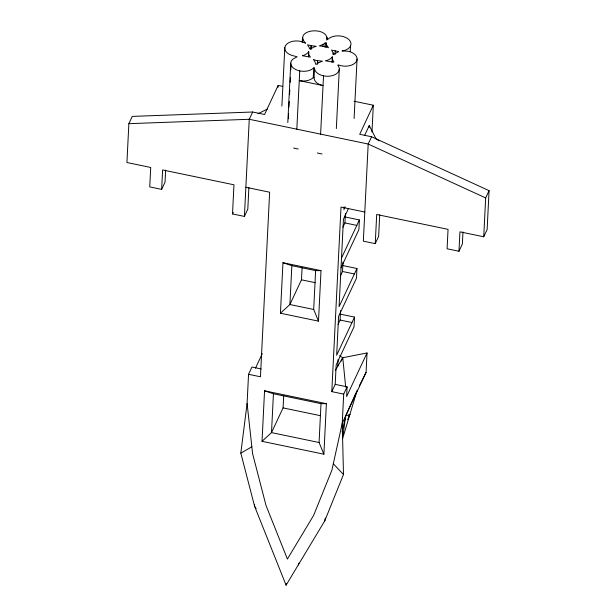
<?xml version="1.0" encoding="UTF-8"?>
<svg xmlns="http://www.w3.org/2000/svg" width="616" height="616" viewBox="0 0 616 616"><rect width="100%" height="100%" fill="white"/><g stroke="black" fill="none" stroke-linecap="round" stroke-linejoin="round"><path stroke-width="0.92" d="M308.655 52.144L308.639 54.146L310.395 57.142L302.34 55.717A12.382 7.661 2.9 0 0 308.747 51.59L308.485 56.888M333.187 52.961L333.179 53.962L334.095 54.231L338.7 51.613L331.554 50.104L333.187 52.961L333.094 54.724M254.624 504.342L254.577 506.244L286.094 585.2L324.763 520.851L343.489 474.497L342.242 423.246L343.697 394.109L347.101 386.84L335.204 384.361L331.801 391.63L343.697 394.109M282.736 86.379L278.163 85.424L264.549 114.491L252.66 112.012L132.271 116.401L128.867 123.67L126.927 162.524L150.712 167.475L149.742 186.894L161.638 189.374L165.042 182.105L165.642 170.078M161.638 189.374L162.609 169.947L233.965 184.8L232.517 213.937L244.406 216.416L247.809 209.147L248.887 187.526M244.406 216.416L249.257 119.281L252.66 112.012M256.133 508.647L254.577 506.244L240.817 453.13L247.093 403.442L248.548 374.305L251.952 367.036L261.099 368.938M278.07 87.333L278.163 85.424M262.031 441.318L264.549 390.806L326.395 403.68L323.877 454.185L262.031 441.318L271.502 432.609L283.075 407.908L283.683 395.588M281.882 106.067L284.8 47.547L285.508 45.615A12.382 7.661 2.9 0 1 298.213 41.002L301.37 41.534L305.575 43.228C292.985 29.799 326.842 25.502 327.181 39.27L327.981 39.262A12.382 7.661 2.9 0 1 347.478 38.454A12.382 7.661 2.9 0 1 344.629 50.404L342.042 50.959L348.102 51.236A12.382 7.661 2.9 0 1 356.048 61.908A12.382 7.661 2.9 0 1 338.33 64.88L337.745 65.196A12.382 7.661 2.9 0 1 329.922 76.114A12.382 7.661 2.9 0 1 314.553 68.076L313.744 67.906A12.382 7.661 2.9 0 1 298.213 70.517A12.382 7.661 2.9 0 1 291.245 61.161L292.531 59.359L297.135 56.749L292.885 55.679A12.382 7.661 2.9 0 1 284.8 47.547M264.549 390.806L273.435 393.755L271.502 432.609L319.073 442.511L323.877 454.185M287.803 122.599L290.767 63.125M288.373 118.719L288.611 113.921M288.95 107.207L289.235 101.448M289.566 94.733L289.813 89.936M290.19 82.267L290.429 77.47M290.814 69.793L291.052 64.996M280.434 313.221L282.96 262.709L321.013 270.632L318.495 321.144L280.434 313.221L289.905 304.52L301.478 279.81L302.094 267.49M296.827 129.183L299.738 70.902M302.248 42.389L302.487 37.591M302.572 42.473L302.756 39.154M282.96 262.709L291.845 265.665L289.905 304.52L313.69 309.471L318.495 321.144M310.741 49.118L310.918 45.584L307.476 44.845L309.309 47.655L309.378 48.656L310.757 48.941L313.421 47.224L316.224 46.316L310.918 45.584M311.195 49.18L311.373 45.653M313.259 77.616L314.075 77.785A12.382 7.661 2.9 0 0 323.038 85.562L299.253 80.611A12.382 7.661 2.9 0 0 313.259 77.616L313.744 67.906M314.075 77.785L314.553 68.076M317.363 64.295L317.54 60.761M322.953 46.185L323.038 44.421L325.156 42.974L326.234 43.028L326.603 45.03L328.482 47.725L325.687 46.631L319.342 45.9L323.038 44.421M320.613 134.134L323.523 75.853M324.94 47.386L325.156 42.974M326.01 47.447L326.234 43.028M326.811 40.148L326.957 37.268M313.69 309.471L315.631 270.616L291.845 265.665M332.062 62.162L332.324 56.864A12.382 7.661 2.9 0 1 325.602 60.792L333.295 62.208L333.88 61.893L332.702 59.991L332.324 56.864M335.05 54.323L335.227 50.797M319.073 442.511L321.013 403.657L273.435 393.755M336.328 128.575L339.293 69.092M331.801 391.63L341.01 207.076L364.795 212.027M350.219 51.736L350.504 45.984M335.204 384.361L336.174 364.934L354.038 326.803L354.523 317.086L340.756 314.222M344.059 206.876L343.928 209.525L345.137 206.938M337.784 366.189L338.115 359.482M338.069 324.355L340.086 320.05L340.556 310.572M340.494 275.783L342.504 271.487L342.981 262.008M342.912 227.219L344.929 222.915L345.399 213.436M354.1 118.495L357.072 59.013M347.101 386.84L346.615 396.55L367.036 352.953L342.765 357.719L339.555 355.694M342.088 265.411L356.957 268.507L356.471 278.224L338.6 316.37L336.659 355.224L354.523 317.086M344.506 216.847L359.374 219.943L358.889 229.653L341.025 267.806M369.161 127.427L369.261 125.549L376.045 138.923L379.179 140.802M371.979 131.978L373.311 105.228L354.1 101.224M247.093 403.442L252.599 453.661L266.035 505.528L287.403 559.043L313.613 515.43L331.893 470.162L342.242 423.246L366.073 372.38L367.036 352.953M458.974 251.251L459.944 231.832L483.729 236.775L487.133 229.514L489.073 190.66L371.594 136.767L368.191 144.029L363.34 241.164L375.236 243.643L376.692 214.499L448.055 229.352L447.085 248.779L458.974 251.251L462.377 243.99L462.978 231.963M379.718 214.753L378.64 236.375L375.236 243.643M483.729 236.775L485.67 197.929L489.073 190.66M286.094 585.2L286.425 583.375M324.763 520.851L325.279 518.048M342.126 431.932L345.645 415.977L356.017 392.739M357.172 390.159L342.588 438.654L345.645 415.977L349.88 414.406L347.663 419.681M298.267 564.949L298.86 563.147M232.517 213.937L233.272 212.32M373.311 105.228L359.698 134.288L371.594 136.767M255.471 368.199L262.277 353.669M364.549 135.605L369.261 125.549M348.317 208.832L343.443 219.234L339.085 306.66L356.957 268.507M341.503 258.089L359.374 219.943M341.195 361.068L342.765 357.719L345.676 387.079M359.29 385.924L366.073 372.38M335.374 370.285L342.765 357.719M348.833 415.969L349.88 414.406M240.817 453.13L251.852 446.8M257.958 113.744L267.313 109.117M128.867 123.67L249.257 119.281L368.191 144.029L485.67 197.929M315.631 270.616L321.013 270.632M321.013 403.657L326.395 403.68M245.861 187.272L269.646 192.223L260.445 376.776L248.548 374.305M344.929 222.915L356.826 225.394M342.504 271.487L354.4 273.958M301.478 279.81L315.2 282.667M340.086 320.05L351.975 322.522M283.075 407.908L320.382 415.669M333.302 463.756L343.489 474.497M298.244 148.949A12.382 7.661 2.9 0 1 293.601 147.986M322.037 153.9A12.382 7.661 2.9 0 1 317.386 152.937M318.326 62.809L316.316 64.31L315.507 64.141L315.138 62.147L313.344 59.39L316.139 60.476L322.484 61.207L318.326 62.809"/></g></svg>
